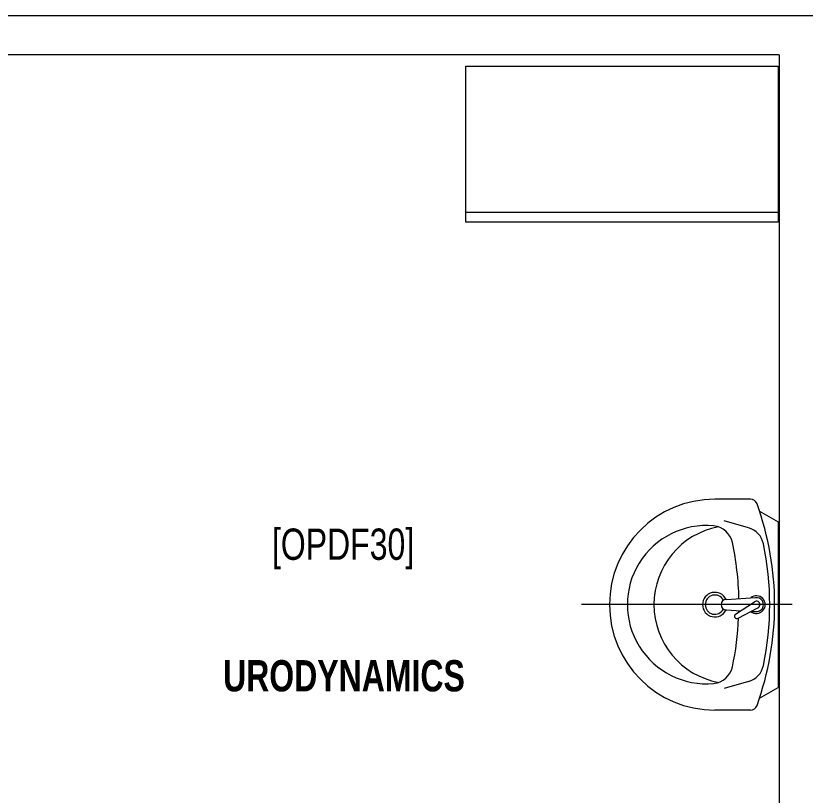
# Model space of a CAD drawing. Extents: x -234346 to 58427, y -132654 to -82394.
# Drawn here: x -35408 to -33386, y -107738 to -105743 of the extents above; entities that cross this region are included whole.
import ezdxf

# ---------------------------------------------------------------- set-up
doc = ezdxf.new("R2010")
doc.units = 0
doc.header["$LTSCALE"] = 8
for name, color, linetype, lineweight in [('72_EGR_BASE_TEXT', 9, 'Continuous', 5), ('72_EGR_EQP_TAG', 9, 'Continuous', 5), ('LOADING', 9, 'Continuous', 5), ('SANIT', 9, 'Continuous', 5), ('Walls', 9, 'Continuous', 5)]:
    doc.layers.add(name, color=color, linetype=linetype, lineweight=lineweight)
doc.styles.add('X3G_ENTITY_9EC9', font='swisscl.ttf', dxfattribs={"height": 0.2})
doc.styles.add('X3G_ENTITY_9F38', font='swisscl.ttf', dxfattribs={"height": 0.2})

# ---------------------------------------------------------------- blocks, each defined once
blk = doc.blocks.new('GF21027-P')
at = {"layer": 'LOADING'}
for p, q in [((0.4, 0.4), (-0.4, 0.4)), ((-0.4, 0.4), (-0.4, 0)), ((0.4, 0), (0.4, 0.4)), ((-0.4, 0.025), (0.4, 0.025)), ((-0.4, 0), (0.4, 0))]:
    blk.add_line(p, q, dxfattribs=at)
blk = doc.blocks.new('lav-manta 60')
at = {"layer": 'SANIT'}
for p, q in [((0, 0.04), (0, -0.56)), ((-0.2658, -0.0529), (-0.2358, 0)), ((-0.2358, 0), (0.2358, 0)), ((0.2658, -0.0529), (0.2358, 0)), ((-0.015, -0.1473), (-0.0199, -0.064)), ((0.0274, -0.121), (-0.0078, -0.0673)), ((0.0389, -0.1142), (0.0087, -0.0575)), ((0.0191, -0.077), (0.0199, -0.064)), ((-0.3, -0.0789), (-0.3, -0.18)), ((-0.2185, -0.0841), (-0.2383, -0.1537)), ((0.2185, -0.0841), (0.2383, -0.1537)), ((0.3, -0.0789), (0.3, -0.18)), ((0.015, -0.1473), (0.0174, -0.1057))]:
    blk.add_line(p, q, dxfattribs=at)
for centre, radius, start, end in [((0, -0.8557), 0.8457, 70.1771, 109.8229), ((-0.1608, -0.1006), 0.06, 101.8086, 164.0794), ((0, -0.8696), 0.8457, 78.1914, 101.8086), ((0, -0.0617), 0.025, 320.7474, 220.368), ((0, -0.0617), 0.02, 353.2671, 186.682), ((0.1608, -0.1006), 0.06, 15.9206, 78.1914), ((-0.28, -0.0789), 0.02, 109.8229, 180), ((0, -0.0617), 0.00966, 25.4127, 215.9577), ((0.28, -0.0789), 0.02, 0, 70.1771), ((0, -0.9572), 0.8457, 91.1572, 102.0883), ((0, -0.9572), 0.8457, 88.5486, 88.844), ((-0.1645, -0.189), 0.06, 102.0883, 174.8142), ((0.0332, -0.1176), 0.00666, 210.6852, 30.6852), ((0, -0.9572), 0.8457, 77.9117, 87.4274), ((0.1645, -0.189), 0.06, 5.1858, 77.9117), ((0, -0.18), 0.035, 115.3106, 64.6894), ((0, -0.18), 0.0275, 117.1496, 62.8504), ((0, -0.1473), 0.015, 180, 0), ((0, -0.1282), 0.2252, 190.6097, 349.3903), ((0, -0.18), 0.3, 180, 0), ((0, -0.2039), 0.2252, 174.8142, 5.1858)]:
    blk.add_arc(centre, radius, start, end, dxfattribs=at)
blk = doc.blocks.new('1stF')
at = {"layer": 'Walls', "color": 9}
for p, q in [((-29052.3, -105742.6, 0.1), (-37052.3, -105742.6, 0.1)), ((-33452.3, -105842.6, 0.1), (-36952.3, -105842.6, 0.1)), ((-33452.3, -105842.6, 0.1), (-33452.3, -109842.6, 0.1))]:
    blk.add_line(p, q, dxfattribs=at)
at = {"layer": 'LOADING', "color": 9, "xscale": -1000, "yscale": 1000, "zscale": 1000, "rotation": 359.9999999790884}
blk.add_blockref('GF21027-P', (-33855.1, -106271.4, 0), dxfattribs=at)
at = {"layer": 'SANIT', "color": 9, "xscale": 900.000000000201, "yscale": 900.000000000201, "zscale": 900.000000000201, "rotation": 270}
blk.add_blockref('lav-manta 60', (-33455.1, -107250.5, 0), dxfattribs=at)
at = {"layer": '72_EGR_BASE_TEXT', "color": 9, "char_height": 80, "attachment_point": 2}
for s, insert, style in [('[OPDF30]', (-34569.6, -107055.7, 0.1), 'X3G_ENTITY_9F38'), ('{\\fSwis721 LtCn BT|b1|i0|c0|p34;URODYNAMICS}', (-34567.3, -107392.6, 0.1), 'X3G_ENTITY_9EC9')]:
    blk.add_mtext(s, dxfattribs=dict(at, insert=insert, style=style))

msp = doc.modelspace()

# ---------------------------------------------------------------- block references
at = {"layer": '72_EGR_EQP_TAG'}
msp.add_blockref('1stF', (0, 0), dxfattribs=at)

doc.saveas('drawing.dxf')
